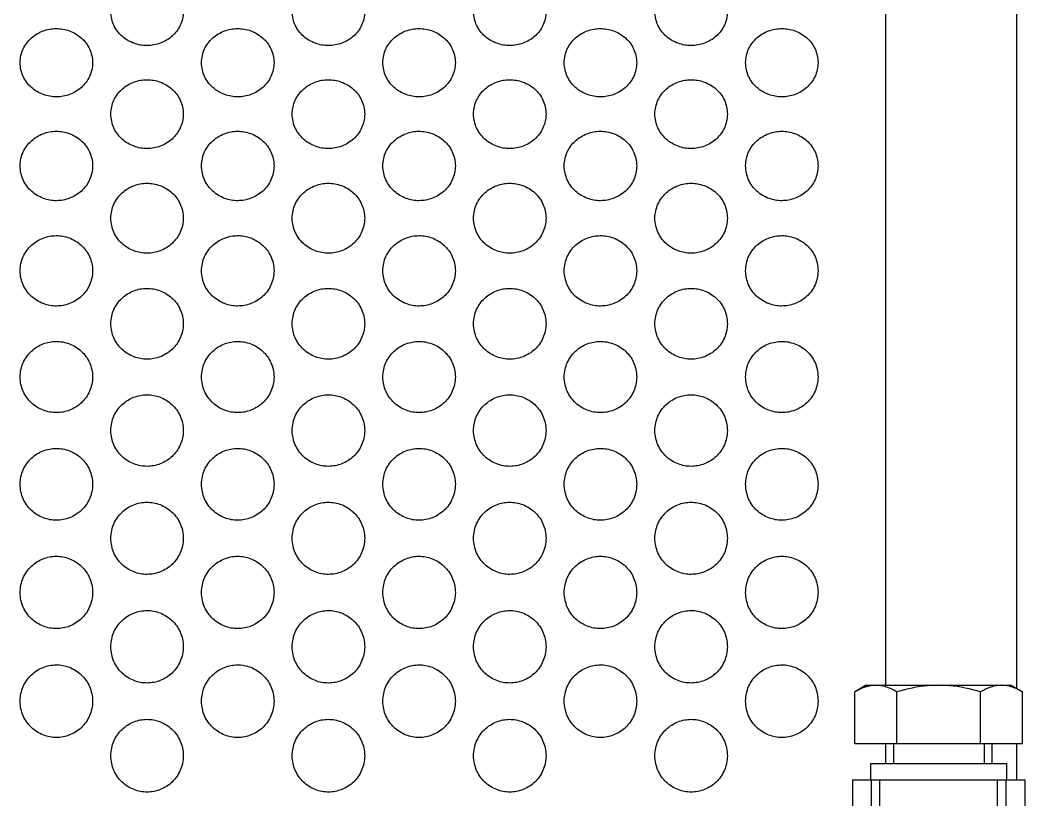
# Model space of a CAD drawing. Header units: millimetres. Extents: x 750 to 8479, y 2174 to 4333.
# Drawn here: x 2633.2 to 2744, y 3763.5 to 3849.4 of the extents above; entities that cross this region are included whole.
import ezdxf

# ---------------------------------------------------------------- set-up
doc = ezdxf.new("R2010")
doc.units = ezdxf.units.MM
doc.header["$LTSCALE"] = 153.67
doc.layers.get('0').update_dxf_attribs({"linetype": 'CONTINUOUS'})
doc.layers.add('00_BUW_DATUM', color=7, linetype='CONTINUOUS')
doc.layers.add('02___PRT_ALL_AXES', color=7, linetype='CONTINUOUS')

msp = doc.modelspace()

# ---------------------------------------------------------------- linework, layer by layer
at = {"linetype": 'Continuous'}
for p, q in [((2725.22661, 3769.70294), (2743.70181, 3769.70294)), ((2724.95991, 3765.70294), (2726.96421, 3765.70294)), ((2724.95991, 3765.70294), (2724.95991, 3751.16294)), ((2727.06722, 3751.16294), (2727.06722, 3765.70294)), ((2727.96421, 3751.16294), (2727.96421, 3765.70294)), ((2740.96421, 3751.16294), (2740.96421, 3765.70294)), ((2741.86119, 3765.70294), (2741.86119, 3751.16294)), ((2741.96421, 3765.70294), (2743.96851, 3765.70294)), ((2743.96851, 3765.70294), (2743.96851, 3751.16294))]:
    msp.add_line(p, q, dxfattribs=at)
at = {"layer": '00_BUW_DATUM', "linetype": 'Continuous'}
for p, q in [((2726.46421, 3776.10294), (2725.22661, 3775.38841)), ((2725.22661, 3769.70294), (2725.22661, 3775.38841)), ((2726.46421, 3776.10294), (2742.46421, 3776.10294)), ((2729.84541, 3769.70294), (2729.84541, 3775.38841)), ((2739.08301, 3769.70294), (2739.08301, 3775.38841)), ((2742.46421, 3776.10294), (2743.70181, 3775.38841)), ((2743.70181, 3769.70294), (2743.70181, 3775.38841)), ((2729.46421, 3769.70294), (2729.46421, 3767.50294)), ((2739.46421, 3769.70294), (2739.46421, 3767.50294)), ((2726.96421, 3767.50294), (2741.96421, 3767.50294)), ((2726.96421, 3765.70294), (2726.96421, 3767.50294)), ((2741.96421, 3765.70294), (2741.96421, 3767.50294)), ((2726.96421, 3765.70294), (2741.96421, 3765.70294))]:
    msp.add_line(p, q, dxfattribs=at)
msp.add_arc((2727.71984, 3771.73718), 4.38638, 106.1244414, 107.4888428, dxfattribs=at)
for points, knots in [([(2726.40165, 3775.9208), (2726.30159, 3775.88928), (2725.8955, 3775.74544), (2725.5086, 3775.55122), (2725.22661, 3775.38841)], [0, 0, 0, 0, 0.243660167, 1, 1, 1, 1]), ([(2727.53601, 3776.10294), (2727.27543, 3776.10294), (2726.92491, 3776.06229), (2726.5867, 3775.97559), (2726.50164, 3775.951)], [0, 0, 0, 0, 0.746378196, 1, 1, 1, 1]), ([(2729.84541, 3775.38841), (2729.48289, 3775.59771), (2728.74619, 3775.95532), (2727.93034, 3776.10294), (2727.53601, 3776.10294)], [0, 0, 0, 0, 0.514922955, 1, 1, 1, 1]), ([(2734.46421, 3776.10294), (2734.0735, 3776.10294), (2732.51198, 3776.03685), (2730.96993, 3775.71303), (2729.84541, 3775.38841)], [0, 0, 0, 0, 0.250270351, 1, 1, 1, 1]), ([(2739.08301, 3775.38841), (2737.95849, 3775.71303), (2736.41644, 3776.03685), (2734.85492, 3776.10294), (2734.46421, 3776.10294)], [0, 0, 0, 0, 0.749729686, 1, 1, 1, 1]), ([(2741.39241, 3776.10294), (2740.99808, 3776.10294), (2740.18223, 3775.95532), (2739.44553, 3775.59771), (2739.08301, 3775.38841)], [0, 0, 0, 0, 0.48507709, 1, 1, 1, 1]), ([(2743.70181, 3775.38841), (2743.3393, 3775.59771), (2742.60259, 3775.95532), (2741.78674, 3776.10294), (2741.39241, 3776.10294)], [0, 0, 0, 0, 0.514922955, 1, 1, 1, 1])]:
    msp.add_open_spline(points, degree=3, knots=knots, dxfattribs=at)
at = {"layer": '02___PRT_ALL_AXES', "linetype": 'Continuous'}
for p, q in [((2728.58797, 4013.49853), (2728.58797, 3776.10294)), ((2743.0516, 4004.63073), (2743.0516, 3775.76381)), ((2728.58797, 3769.70294), (2728.58797, 3767.50294)), ((2740.34045, 3767.50294), (2740.34045, 3769.70294)), ((2743.0516, 3769.70294), (2743.0516, 3765.70294))]:
    msp.add_line(p, q, dxfattribs=at)
for points in [[(2651.16421, 3850.345), (2651.14237, 3849.79393), (2650.93039, 3848.80698), (2649.98744, 3847.56314), (2648.64757, 3846.77885), (2647.18087, 3846.52041), (2645.707, 3846.76843), (2644.35251, 3847.55112), (2643.39937, 3848.80142), (2643.18584, 3849.79172), (2643.16421, 3850.345)], [(2671.16421, 3850.345), (2671.14237, 3849.79393), (2670.93039, 3848.80698), (2669.98744, 3847.56314), (2668.64757, 3846.77885), (2667.18087, 3846.52041), (2665.707, 3846.76843), (2664.35251, 3847.55112), (2663.39937, 3848.80142), (2663.18584, 3849.79172), (2663.16421, 3850.345)], [(2691.16421, 3850.345), (2691.14237, 3849.79393), (2690.93039, 3848.80698), (2689.98744, 3847.56314), (2688.64757, 3846.77885), (2687.18087, 3846.52041), (2685.707, 3846.76843), (2684.35251, 3847.55112), (2683.39937, 3848.80142), (2683.18584, 3849.79172), (2683.16421, 3850.345)], [(2711.16421, 3850.345), (2711.14237, 3849.79393), (2710.93039, 3848.80698), (2709.98744, 3847.56314), (2708.64757, 3846.77885), (2707.18087, 3846.52041), (2705.707, 3846.76843), (2704.35251, 3847.55112), (2703.39937, 3848.80142), (2703.18584, 3849.79172), (2703.16421, 3850.345)], [(2633.16421, 3844.72816), (2633.18605, 3845.28436), (2633.39803, 3846.27759), (2634.34098, 3847.52364), (2635.68085, 3848.30649), (2637.14755, 3848.56403), (2638.62142, 3848.31688), (2639.97591, 3847.53566), (2640.92905, 3846.28319), (2641.14258, 3845.2866), (2641.16421, 3844.72816)], [(2653.16421, 3844.72816), (2653.18605, 3845.28436), (2653.39803, 3846.27759), (2654.34098, 3847.52364), (2655.68085, 3848.30649), (2657.14755, 3848.56403), (2658.62142, 3848.31688), (2659.97591, 3847.53566), (2660.92905, 3846.28319), (2661.14258, 3845.2866), (2661.16421, 3844.72816)], [(2673.16421, 3844.72816), (2673.18605, 3845.28436), (2673.39803, 3846.27759), (2674.34098, 3847.52364), (2675.68085, 3848.30649), (2677.14755, 3848.56403), (2678.62142, 3848.31688), (2679.97591, 3847.53566), (2680.92905, 3846.28319), (2681.14258, 3845.2866), (2681.16421, 3844.72816)], [(2693.16421, 3844.72816), (2693.18605, 3845.28436), (2693.39803, 3846.27759), (2694.34098, 3847.52364), (2695.68085, 3848.30649), (2697.14755, 3848.56403), (2698.62142, 3848.31688), (2699.97591, 3847.53566), (2700.92905, 3846.28319), (2701.14258, 3845.2866), (2701.16421, 3844.72816)], [(2713.16421, 3844.72816), (2713.18605, 3845.28436), (2713.39803, 3846.27759), (2714.34098, 3847.52364), (2715.68085, 3848.30649), (2717.14755, 3848.56403), (2718.62142, 3848.31688), (2719.97591, 3847.53566), (2720.92905, 3846.28319), (2721.14258, 3845.2866), (2721.16421, 3844.72816)], [(2641.16421, 3844.72816), (2641.14237, 3844.17196), (2640.93039, 3843.17592), (2639.98744, 3841.92082), (2638.64757, 3841.12954), (2637.18087, 3840.86881), (2635.707, 3841.11903), (2634.35251, 3841.9087), (2633.39937, 3843.17031), (2633.18584, 3844.16972), (2633.16421, 3844.72816)], [(2661.16421, 3844.72816), (2661.14237, 3844.17196), (2660.93039, 3843.17592), (2659.98744, 3841.92082), (2658.64757, 3841.12954), (2657.18087, 3840.86881), (2655.707, 3841.11903), (2654.35251, 3841.9087), (2653.39937, 3843.17031), (2653.18584, 3844.16972), (2653.16421, 3844.72816)], [(2681.16421, 3844.72816), (2681.14237, 3844.17196), (2680.93039, 3843.17592), (2679.98744, 3841.92082), (2678.64757, 3841.12954), (2677.18087, 3840.86881), (2675.707, 3841.11903), (2674.35251, 3841.9087), (2673.39937, 3843.17031), (2673.18584, 3844.16972), (2673.16421, 3844.72816)], [(2701.16421, 3844.72816), (2701.14237, 3844.17196), (2700.93039, 3843.17592), (2699.98744, 3841.92082), (2698.64757, 3841.12954), (2697.18087, 3840.86881), (2695.707, 3841.11903), (2694.35251, 3841.9087), (2693.39937, 3843.17031), (2693.18584, 3844.16972), (2693.16421, 3844.72816)], [(2721.16421, 3844.72816), (2721.14237, 3844.17196), (2720.93039, 3843.17592), (2719.98744, 3841.92082), (2718.64757, 3841.12954), (2717.18087, 3840.86881), (2715.707, 3841.11903), (2714.35251, 3841.9087), (2713.39937, 3843.17031), (2713.18584, 3844.16972), (2713.16421, 3844.72816)], [(2643.16421, 3839.06088), (2643.18605, 3839.62189), (2643.39803, 3840.62381), (2644.34098, 3841.88097), (2645.68085, 3842.67091), (2647.14755, 3842.93079), (2648.62142, 3842.68139), (2649.97591, 3841.89309), (2650.92905, 3840.62946), (2651.14258, 3839.62415), (2651.16421, 3839.06088)], [(2663.16421, 3839.06088), (2663.18605, 3839.62189), (2663.39803, 3840.62381), (2664.34098, 3841.88097), (2665.68085, 3842.67091), (2667.14755, 3842.93079), (2668.62142, 3842.68139), (2669.97591, 3841.89309), (2670.92905, 3840.62946), (2671.14258, 3839.62415), (2671.16421, 3839.06088)], [(2683.16421, 3839.06088), (2683.18605, 3839.62189), (2683.39803, 3840.62381), (2684.34098, 3841.88097), (2685.68085, 3842.67091), (2687.14755, 3842.93079), (2688.62142, 3842.68139), (2689.97591, 3841.89309), (2690.92905, 3840.62946), (2691.14258, 3839.62415), (2691.16421, 3839.06088)], [(2703.16421, 3839.06088), (2703.18605, 3839.62189), (2703.39803, 3840.62381), (2704.34098, 3841.88097), (2705.68085, 3842.67091), (2707.14755, 3842.93079), (2708.62142, 3842.68139), (2709.97591, 3841.89309), (2710.92905, 3840.62946), (2711.14258, 3839.62415), (2711.16421, 3839.06088)], [(2651.16421, 3839.06088), (2651.14237, 3838.49987), (2650.93039, 3837.49532), (2649.98744, 3836.2297), (2648.64757, 3835.43189), (2647.18087, 3835.16903), (2645.707, 3835.42129), (2644.35251, 3836.21748), (2643.39937, 3837.48966), (2643.18584, 3838.49761), (2643.16421, 3839.06088)], [(2671.16421, 3839.06088), (2671.14237, 3838.49987), (2670.93039, 3837.49532), (2669.98744, 3836.2297), (2668.64757, 3835.43189), (2667.18087, 3835.16903), (2665.707, 3835.42129), (2664.35251, 3836.21748), (2663.39937, 3837.48966), (2663.18584, 3838.49761), (2663.16421, 3839.06088)], [(2691.16421, 3839.06088), (2691.14237, 3838.49987), (2690.93039, 3837.49532), (2689.98744, 3836.2297), (2688.64757, 3835.43189), (2687.18087, 3835.16903), (2685.707, 3835.42129), (2684.35251, 3836.21748), (2683.39937, 3837.48966), (2683.18584, 3838.49761), (2683.16421, 3839.06088)], [(2711.16421, 3839.06088), (2711.14237, 3838.49987), (2710.93039, 3837.49532), (2709.98744, 3836.2297), (2708.64757, 3835.43189), (2707.18087, 3835.16903), (2705.707, 3835.42129), (2704.35251, 3836.21748), (2703.39937, 3837.48966), (2703.18584, 3838.49761), (2703.16421, 3839.06088)], [(2633.16421, 3833.34646), (2633.18605, 3833.91195), (2633.39803, 3834.92199), (2634.34098, 3836.18952), (2635.68085, 3836.98608), (2637.14755, 3837.24815), (2638.62142, 3836.99665), (2639.97591, 3836.20174), (2640.92905, 3834.92767), (2641.14258, 3833.91423), (2641.16421, 3833.34646)], [(2653.16421, 3833.34646), (2653.18605, 3833.91195), (2653.39803, 3834.92199), (2654.34098, 3836.18952), (2655.68085, 3836.98608), (2657.14755, 3837.24815), (2658.62142, 3836.99665), (2659.97591, 3836.20174), (2660.92905, 3834.92767), (2661.14258, 3833.91423), (2661.16421, 3833.34646)], [(2673.16421, 3833.34646), (2673.18605, 3833.91195), (2673.39803, 3834.92199), (2674.34098, 3836.18952), (2675.68085, 3836.98608), (2677.14755, 3837.24815), (2678.62142, 3836.99665), (2679.97591, 3836.20174), (2680.92905, 3834.92767), (2681.14258, 3833.91423), (2681.16421, 3833.34646)], [(2693.16421, 3833.34646), (2693.18605, 3833.91195), (2693.39803, 3834.92199), (2694.34098, 3836.18952), (2695.68085, 3836.98608), (2697.14755, 3837.24815), (2698.62142, 3836.99665), (2699.97591, 3836.20174), (2700.92905, 3834.92767), (2701.14258, 3833.91423), (2701.16421, 3833.34646)], [(2713.16421, 3833.34646), (2713.18605, 3833.91195), (2713.39803, 3834.92199), (2714.34098, 3836.18952), (2715.68085, 3836.98608), (2717.14755, 3837.24815), (2718.62142, 3836.99665), (2719.97591, 3836.20174), (2720.92905, 3834.92767), (2721.14258, 3833.91423), (2721.16421, 3833.34646)], [(2641.16421, 3833.34646), (2641.14237, 3832.78097), (2640.93039, 3831.76849), (2639.98744, 3830.4931), (2638.64757, 3829.68923), (2637.18087, 3829.42438), (2635.707, 3829.67855), (2634.35251, 3830.48078), (2633.39937, 3831.76279), (2633.18584, 3832.77869), (2633.16421, 3833.34646)], [(2661.16421, 3833.34646), (2661.14237, 3832.78097), (2660.93039, 3831.76849), (2659.98744, 3830.4931), (2658.64757, 3829.68923), (2657.18087, 3829.42438), (2655.707, 3829.67855), (2654.35251, 3830.48078), (2653.39937, 3831.76279), (2653.18584, 3832.77869), (2653.16421, 3833.34646)], [(2681.16421, 3833.34646), (2681.14237, 3832.78097), (2680.93039, 3831.76849), (2679.98744, 3830.4931), (2678.64757, 3829.68923), (2677.18087, 3829.42438), (2675.707, 3829.67855), (2674.35251, 3830.48078), (2673.39937, 3831.76279), (2673.18584, 3832.77869), (2673.16421, 3833.34646)], [(2701.16421, 3833.34646), (2701.14237, 3832.78097), (2700.93039, 3831.76849), (2699.98744, 3830.4931), (2698.64757, 3829.68923), (2697.18087, 3829.42438), (2695.707, 3829.67855), (2694.35251, 3830.48078), (2693.39937, 3831.76279), (2693.18584, 3832.77869), (2693.16421, 3833.34646)], [(2721.16421, 3833.34646), (2721.14237, 3832.78097), (2720.93039, 3831.76849), (2719.98744, 3830.4931), (2718.64757, 3829.68923), (2717.18087, 3829.42438), (2715.707, 3829.67855), (2714.35251, 3830.48078), (2713.39937, 3831.76279), (2713.18584, 3832.77869), (2713.16421, 3833.34646)], [(2643.16421, 3827.58824), (2643.18605, 3828.15789), (2643.39803, 3829.17544), (2644.34098, 3830.45261), (2645.68085, 3831.25532), (2647.14755, 3831.51944), (2648.62142, 3831.26598), (2649.97591, 3830.46493), (2650.92905, 3829.18117), (2651.14258, 3828.16018), (2651.16421, 3827.58824)], [(2663.16421, 3827.58824), (2663.18605, 3828.15789), (2663.39803, 3829.17544), (2664.34098, 3830.45261), (2665.68085, 3831.25532), (2667.14755, 3831.51944), (2668.62142, 3831.26598), (2669.97591, 3830.46493), (2670.92905, 3829.18117), (2671.14258, 3828.16018), (2671.16421, 3827.58824)], [(2683.16421, 3827.58824), (2683.18605, 3828.15789), (2683.39803, 3829.17544), (2684.34098, 3830.45261), (2685.68085, 3831.25532), (2687.14755, 3831.51944), (2688.62142, 3831.26598), (2689.97591, 3830.46493), (2690.92905, 3829.18117), (2691.14258, 3828.16018), (2691.16421, 3827.58824)], [(2703.16421, 3827.58824), (2703.18605, 3828.15789), (2703.39803, 3829.17544), (2704.34098, 3830.45261), (2705.68085, 3831.25532), (2707.14755, 3831.51944), (2708.62142, 3831.26598), (2709.97591, 3830.46493), (2710.92905, 3829.18117), (2711.14258, 3828.16018), (2711.16421, 3827.58824)], [(2651.16421, 3827.58824), (2651.14237, 3827.0186), (2650.93039, 3825.99879), (2649.98744, 3824.71436), (2648.64757, 3823.9049), (2647.18087, 3823.63822), (2645.707, 3823.89414), (2644.35251, 3824.70196), (2643.39937, 3825.99305), (2643.18584, 3827.0163), (2643.16421, 3827.58824)], [(2671.16421, 3827.58824), (2671.14237, 3827.0186), (2670.93039, 3825.99879), (2669.98744, 3824.71436), (2668.64757, 3823.9049), (2667.18087, 3823.63822), (2665.707, 3823.89414), (2664.35251, 3824.70196), (2663.39937, 3825.99305), (2663.18584, 3827.0163), (2663.16421, 3827.58824)], [(2691.16421, 3827.58824), (2691.14237, 3827.0186), (2690.93039, 3825.99879), (2689.98744, 3824.71436), (2688.64757, 3823.9049), (2687.18087, 3823.63822), (2685.707, 3823.89414), (2684.35251, 3824.70196), (2683.39937, 3825.99305), (2683.18584, 3827.0163), (2683.16421, 3827.58824)], [(2711.16421, 3827.58824), (2711.14237, 3827.0186), (2710.93039, 3825.99879), (2709.98744, 3824.71436), (2708.64757, 3823.9049), (2707.18087, 3823.63822), (2705.707, 3823.89414), (2704.35251, 3824.70196), (2703.39937, 3825.99305), (2703.18584, 3827.0163), (2703.16421, 3827.58824)], [(2633.16421, 3821.78958), (2633.18605, 3822.36305), (2633.39803, 3823.38753), (2634.34098, 3824.67359), (2635.68085, 3825.48199), (2637.14755, 3825.74799), (2638.62142, 3825.49272), (2639.97591, 3824.68599), (2640.92905, 3823.39329), (2641.14258, 3822.36536), (2641.16421, 3821.78958)], [(2653.16421, 3821.78958), (2653.18605, 3822.36305), (2653.39803, 3823.38753), (2654.34098, 3824.67359), (2655.68085, 3825.48199), (2657.14755, 3825.74799), (2658.62142, 3825.49272), (2659.97591, 3824.68599), (2660.92905, 3823.39329), (2661.14258, 3822.36536), (2661.16421, 3821.78958)], [(2673.16421, 3821.78958), (2673.18605, 3822.36305), (2673.39803, 3823.38753), (2674.34098, 3824.67359), (2675.68085, 3825.48199), (2677.14755, 3825.74799), (2678.62142, 3825.49272), (2679.97591, 3824.68599), (2680.92905, 3823.39329), (2681.14258, 3822.36536), (2681.16421, 3821.78958)], [(2693.16421, 3821.78958), (2693.18605, 3822.36305), (2693.39803, 3823.38753), (2694.34098, 3824.67359), (2695.68085, 3825.48199), (2697.14755, 3825.74799), (2698.62142, 3825.49272), (2699.97591, 3824.68599), (2700.92905, 3823.39329), (2701.14258, 3822.36536), (2701.16421, 3821.78958)], [(2713.16421, 3821.78958), (2713.18605, 3822.36305), (2713.39803, 3823.38753), (2714.34098, 3824.67359), (2715.68085, 3825.48199), (2717.14755, 3825.74799), (2718.62142, 3825.49272), (2719.97591, 3824.68599), (2720.92905, 3823.39329), (2721.14258, 3822.36536), (2721.16421, 3821.78958)], [(2641.16421, 3821.78958), (2641.14237, 3821.21612), (2640.93039, 3820.18958), (2639.98744, 3818.89687), (2638.64757, 3818.08228), (2637.18087, 3817.81393), (2635.707, 3818.07146), (2634.35251, 3818.88439), (2633.39937, 3820.1838), (2633.18584, 3821.21381), (2633.16421, 3821.78958)], [(2661.16421, 3821.78958), (2661.14237, 3821.21612), (2660.93039, 3820.18958), (2659.98744, 3818.89687), (2658.64757, 3818.08228), (2657.18087, 3817.81393), (2655.707, 3818.07146), (2654.35251, 3818.88439), (2653.39937, 3820.1838), (2653.18584, 3821.21381), (2653.16421, 3821.78958)], [(2681.16421, 3821.78958), (2681.14237, 3821.21612), (2680.93039, 3820.18958), (2679.98744, 3818.89687), (2678.64757, 3818.08228), (2677.18087, 3817.81393), (2675.707, 3818.07146), (2674.35251, 3818.88439), (2673.39937, 3820.1838), (2673.18584, 3821.21381), (2673.16421, 3821.78958)], [(2701.16421, 3821.78958), (2701.14237, 3821.21612), (2700.93039, 3820.18958), (2699.98744, 3818.89687), (2698.64757, 3818.08228), (2697.18087, 3817.81393), (2695.707, 3818.07146), (2694.35251, 3818.88439), (2693.39937, 3820.1838), (2693.18584, 3821.21381), (2693.16421, 3821.78958)], [(2721.16421, 3821.78958), (2721.14237, 3821.21612), (2720.93039, 3820.18958), (2719.98744, 3818.89687), (2718.64757, 3818.08228), (2717.18087, 3817.81393), (2715.707, 3818.07146), (2714.35251, 3818.88439), (2713.39937, 3820.1838), (2713.18584, 3821.21381), (2713.16421, 3821.78958)], [(2643.16421, 3815.95388), (2643.18605, 3816.53083), (2643.39803, 3817.56163), (2644.34098, 3818.85583), (2645.68085, 3819.66945), (2647.14755, 3819.93718), (2648.62142, 3819.68025), (2649.97591, 3818.86832), (2650.92905, 3817.56743), (2651.14258, 3816.53315), (2651.16421, 3815.95388)], [(2663.16421, 3815.95388), (2663.18605, 3816.53083), (2663.39803, 3817.56163), (2664.34098, 3818.85583), (2665.68085, 3819.66945), (2667.14755, 3819.93718), (2668.62142, 3819.68025), (2669.97591, 3818.86832), (2670.92905, 3817.56743), (2671.14258, 3816.53315), (2671.16421, 3815.95388)], [(2683.16421, 3815.95388), (2683.18605, 3816.53083), (2683.39803, 3817.56163), (2684.34098, 3818.85583), (2685.68085, 3819.66945), (2687.14755, 3819.93718), (2688.62142, 3819.68025), (2689.97591, 3818.86832), (2690.92905, 3817.56743), (2691.14258, 3816.53315), (2691.16421, 3815.95388)], [(2703.16421, 3815.95388), (2703.18605, 3816.53083), (2703.39803, 3817.56163), (2704.34098, 3818.85583), (2705.68085, 3819.66945), (2707.14755, 3819.93718), (2708.62142, 3819.68025), (2709.97591, 3818.86832), (2710.92905, 3817.56743), (2711.14258, 3816.53315), (2711.16421, 3815.95388)], [(2651.16421, 3815.95388), (2651.14237, 3815.37693), (2650.93039, 3814.34425), (2649.98744, 3813.04401), (2648.64757, 3812.22477), (2647.18087, 3811.95491), (2645.707, 3812.21389), (2644.35251, 3813.03145), (2643.39937, 3814.33843), (2643.18584, 3815.37461), (2643.16421, 3815.95388)], [(2671.16421, 3815.95388), (2671.14237, 3815.37693), (2670.93039, 3814.34425), (2669.98744, 3813.04401), (2668.64757, 3812.22477), (2667.18087, 3811.95491), (2665.707, 3812.21389), (2664.35251, 3813.03145), (2663.39937, 3814.33843), (2663.18584, 3815.37461), (2663.16421, 3815.95388)], [(2691.16421, 3815.95388), (2691.14237, 3815.37693), (2690.93039, 3814.34425), (2689.98744, 3813.04401), (2688.64757, 3812.22477), (2687.18087, 3811.95491), (2685.707, 3812.21389), (2684.35251, 3813.03145), (2683.39937, 3814.33843), (2683.18584, 3815.37461), (2683.16421, 3815.95388)], [(2711.16421, 3815.95388), (2711.14237, 3815.37693), (2710.93039, 3814.34425), (2709.98744, 3813.04401), (2708.64757, 3812.22477), (2707.18087, 3811.95491), (2705.707, 3812.21389), (2704.35251, 3813.03145), (2703.39937, 3814.33843), (2703.18584, 3815.37461), (2703.16421, 3815.95388)], [(2633.16421, 3810.08452), (2633.18605, 3810.66462), (2633.39803, 3811.70115), (2634.34098, 3813.00273), (2635.68085, 3813.82109), (2637.14755, 3814.0904), (2638.62142, 3813.83196), (2639.97591, 3813.01529), (2640.92905, 3811.70699), (2641.14258, 3810.66695), (2641.16421, 3810.08452)], [(2653.16421, 3810.08452), (2653.18605, 3810.66462), (2653.39803, 3811.70115), (2654.34098, 3813.00273), (2655.68085, 3813.82109), (2657.14755, 3814.0904), (2658.62142, 3813.83196), (2659.97591, 3813.01529), (2660.92905, 3811.70699), (2661.14258, 3810.66695), (2661.16421, 3810.08452)], [(2673.16421, 3810.08452), (2673.18605, 3810.66462), (2673.39803, 3811.70115), (2674.34098, 3813.00273), (2675.68085, 3813.82109), (2677.14755, 3814.0904), (2678.62142, 3813.83196), (2679.97591, 3813.01529), (2680.92905, 3811.70699), (2681.14258, 3810.66695), (2681.16421, 3810.08452)], [(2693.16421, 3810.08452), (2693.18605, 3810.66462), (2693.39803, 3811.70115), (2694.34098, 3813.00273), (2695.68085, 3813.82109), (2697.14755, 3814.0904), (2698.62142, 3813.83196), (2699.97591, 3813.01529), (2700.92905, 3811.70699), (2701.14258, 3810.66695), (2701.16421, 3810.08452)], [(2713.16421, 3810.08452), (2713.18605, 3810.66462), (2713.39803, 3811.70115), (2714.34098, 3813.00273), (2715.68085, 3813.82109), (2717.14755, 3814.0904), (2718.62142, 3813.83196), (2719.97591, 3813.01529), (2720.92905, 3811.70699), (2721.14258, 3810.66695), (2721.16421, 3810.08452)], [(2641.16421, 3810.08452), (2641.14237, 3809.50443), (2640.93039, 3808.46622), (2639.98744, 3807.1592), (2638.64757, 3806.3358), (2637.18087, 3806.06458), (2635.707, 3806.32486), (2634.35251, 3807.14658), (2633.39937, 3808.46037), (2633.18584, 3809.50209), (2633.16421, 3810.08452)], [(2661.16421, 3810.08452), (2661.14237, 3809.50443), (2660.93039, 3808.46622), (2659.98744, 3807.1592), (2658.64757, 3806.3358), (2657.18087, 3806.06458), (2655.707, 3806.32486), (2654.35251, 3807.14658), (2653.39937, 3808.46037), (2653.18584, 3809.50209), (2653.16421, 3810.08452)], [(2681.16421, 3810.08452), (2681.14237, 3809.50443), (2680.93039, 3808.46622), (2679.98744, 3807.1592), (2678.64757, 3806.3358), (2677.18087, 3806.06458), (2675.707, 3806.32486), (2674.35251, 3807.14658), (2673.39937, 3808.46037), (2673.18584, 3809.50209), (2673.16421, 3810.08452)], [(2701.16421, 3810.08452), (2701.14237, 3809.50443), (2700.93039, 3808.46622), (2699.98744, 3807.1592), (2698.64757, 3806.3358), (2697.18087, 3806.06458), (2695.707, 3806.32486), (2694.35251, 3807.14658), (2693.39937, 3808.46037), (2693.18584, 3809.50209), (2693.16421, 3810.08452)], [(2721.16421, 3810.08452), (2721.14237, 3809.50443), (2720.93039, 3808.46622), (2719.98744, 3807.1592), (2718.64757, 3806.3358), (2717.18087, 3806.06458), (2715.707, 3806.32486), (2714.35251, 3807.14658), (2713.39937, 3808.46037), (2713.18584, 3809.50209), (2713.16421, 3810.08452)], [(2643.16421, 3804.18495), (2643.18605, 3804.76786), (2643.39803, 3805.80951), (2644.34098, 3807.11772), (2645.68085, 3807.94034), (2647.14755, 3808.21107), (2648.62142, 3807.95126), (2649.97591, 3807.13034), (2650.92905, 3805.81537), (2651.14258, 3804.7702), (2651.16421, 3804.18495)], [(2663.16421, 3804.18495), (2663.18605, 3804.76786), (2663.39803, 3805.80951), (2664.34098, 3807.11772), (2665.68085, 3807.94034), (2667.14755, 3808.21107), (2668.62142, 3807.95126), (2669.97591, 3807.13034), (2670.92905, 3805.81537), (2671.14258, 3804.7702), (2671.16421, 3804.18495)], [(2683.16421, 3804.18495), (2683.18605, 3804.76786), (2683.39803, 3805.80951), (2684.34098, 3807.11772), (2685.68085, 3807.94034), (2687.14755, 3808.21107), (2688.62142, 3807.95126), (2689.97591, 3807.13034), (2690.92905, 3805.81537), (2691.14258, 3804.7702), (2691.16421, 3804.18495)], [(2703.16421, 3804.18495), (2703.18605, 3804.76786), (2703.39803, 3805.80951), (2704.34098, 3807.11772), (2705.68085, 3807.94034), (2707.14755, 3808.21107), (2708.62142, 3807.95126), (2709.97591, 3807.13034), (2710.92905, 3805.81537), (2711.14258, 3804.7702), (2711.16421, 3804.18495)], [(2651.16421, 3804.18495), (2651.14237, 3803.60204), (2650.93039, 3802.55891), (2649.98744, 3801.24589), (2648.64757, 3800.41879), (2647.18087, 3800.14637), (2645.707, 3800.40781), (2644.35251, 3801.23321), (2643.39937, 3802.55303), (2643.18584, 3803.5997), (2643.16421, 3804.18495)], [(2671.16421, 3804.18495), (2671.14237, 3803.60204), (2670.93039, 3802.55891), (2669.98744, 3801.24589), (2668.64757, 3800.41879), (2667.18087, 3800.14637), (2665.707, 3800.40781), (2664.35251, 3801.23321), (2663.39937, 3802.55303), (2663.18584, 3803.5997), (2663.16421, 3804.18495)], [(2691.16421, 3804.18495), (2691.14237, 3803.60204), (2690.93039, 3802.55891), (2689.98744, 3801.24589), (2688.64757, 3800.41879), (2687.18087, 3800.14637), (2685.707, 3800.40781), (2684.35251, 3801.23321), (2683.39937, 3802.55303), (2683.18584, 3803.5997), (2683.16421, 3804.18495)], [(2711.16421, 3804.18495), (2711.14237, 3803.60204), (2710.93039, 3802.55891), (2709.98744, 3801.24589), (2708.64757, 3800.41879), (2707.18087, 3800.14637), (2705.707, 3800.40781), (2704.35251, 3801.23321), (2703.39937, 3802.55303), (2703.18584, 3803.5997), (2703.16421, 3804.18495)], [(2633.16421, 3798.2586), (2633.18605, 3798.84398), (2633.39803, 3799.89014), (2634.34098, 3801.20421), (2635.68085, 3802.03062), (2637.14755, 3802.3026), (2638.62142, 3802.04159), (2639.97591, 3801.21689), (2640.92905, 3799.89603), (2641.14258, 3798.84633), (2641.16421, 3798.2586)], [(2653.16421, 3798.2586), (2653.18605, 3798.84398), (2653.39803, 3799.89014), (2654.34098, 3801.20421), (2655.68085, 3802.03062), (2657.14755, 3802.3026), (2658.62142, 3802.04159), (2659.97591, 3801.21689), (2660.92905, 3799.89603), (2661.14258, 3798.84633), (2661.16421, 3798.2586)], [(2673.16421, 3798.2586), (2673.18605, 3798.84398), (2673.39803, 3799.89014), (2674.34098, 3801.20421), (2675.68085, 3802.03062), (2677.14755, 3802.3026), (2678.62142, 3802.04159), (2679.97591, 3801.21689), (2680.92905, 3799.89603), (2681.14258, 3798.84633), (2681.16421, 3798.2586)], [(2693.16421, 3798.2586), (2693.18605, 3798.84398), (2693.39803, 3799.89014), (2694.34098, 3801.20421), (2695.68085, 3802.03062), (2697.14755, 3802.3026), (2698.62142, 3802.04159), (2699.97591, 3801.21689), (2700.92905, 3799.89603), (2701.14258, 3798.84633), (2701.16421, 3798.2586)], [(2713.16421, 3798.2586), (2713.18605, 3798.84398), (2713.39803, 3799.89014), (2714.34098, 3801.20421), (2715.68085, 3802.03062), (2717.14755, 3802.3026), (2718.62142, 3802.04159), (2719.97591, 3801.21689), (2720.92905, 3799.89603), (2721.14258, 3798.84633), (2721.16421, 3798.2586)], [(2641.16421, 3798.2586), (2641.14237, 3797.67323), (2640.93039, 3796.62577), (2639.98744, 3795.30751), (2638.64757, 3794.47721), (2637.18087, 3794.20375), (2635.707, 3794.46618), (2634.35251, 3795.29478), (2633.39937, 3796.61987), (2633.18584, 3797.67087), (2633.16421, 3798.2586)], [(2661.16421, 3798.2586), (2661.14237, 3797.67323), (2660.93039, 3796.62577), (2659.98744, 3795.30751), (2658.64757, 3794.47721), (2657.18087, 3794.20375), (2655.707, 3794.46618), (2654.35251, 3795.29478), (2653.39937, 3796.61987), (2653.18584, 3797.67087), (2653.16421, 3798.2586)], [(2681.16421, 3798.2586), (2681.14237, 3797.67323), (2680.93039, 3796.62577), (2679.98744, 3795.30751), (2678.64757, 3794.47721), (2677.18087, 3794.20375), (2675.707, 3794.46618), (2674.35251, 3795.29478), (2673.39937, 3796.61987), (2673.18584, 3797.67087), (2673.16421, 3798.2586)], [(2701.16421, 3798.2586), (2701.14237, 3797.67323), (2700.93039, 3796.62577), (2699.98744, 3795.30751), (2698.64757, 3794.47721), (2697.18087, 3794.20375), (2695.707, 3794.46618), (2694.35251, 3795.29478), (2693.39937, 3796.61987), (2693.18584, 3797.67087), (2693.16421, 3798.2586)], [(2721.16421, 3798.2586), (2721.14237, 3797.67323), (2720.93039, 3796.62577), (2719.98744, 3795.30751), (2718.64757, 3794.47721), (2717.18087, 3794.20375), (2715.707, 3794.46618), (2714.35251, 3795.29478), (2713.39937, 3796.61987), (2713.18584, 3797.67087), (2713.16421, 3798.2586)], [(2643.16421, 3792.30894), (2643.18605, 3792.89644), (2643.39803, 3793.9465), (2644.34098, 3795.26567), (2645.68085, 3796.09538), (2647.14755, 3796.36847), (2648.62142, 3796.10639), (2649.97591, 3795.2784), (2650.92905, 3793.95242), (2651.14258, 3792.89881), (2651.16421, 3792.30894)], [(2663.16421, 3792.30894), (2663.18605, 3792.89644), (2663.39803, 3793.9465), (2664.34098, 3795.26567), (2665.68085, 3796.09538), (2667.14755, 3796.36847), (2668.62142, 3796.10639), (2669.97591, 3795.2784), (2670.92905, 3793.95242), (2671.14258, 3792.89881), (2671.16421, 3792.30894)], [(2683.16421, 3792.30894), (2683.18605, 3792.89644), (2683.39803, 3793.9465), (2684.34098, 3795.26567), (2685.68085, 3796.09538), (2687.14755, 3796.36847), (2688.62142, 3796.10639), (2689.97591, 3795.2784), (2690.92905, 3793.95242), (2691.14258, 3792.89881), (2691.16421, 3792.30894)], [(2703.16421, 3792.30894), (2703.18605, 3792.89644), (2703.39803, 3793.9465), (2704.34098, 3795.26567), (2705.68085, 3796.09538), (2707.14755, 3796.36847), (2708.62142, 3796.10639), (2709.97591, 3795.2784), (2710.92905, 3793.95242), (2711.14258, 3792.89881), (2711.16421, 3792.30894)], [(2651.16421, 3792.30894), (2651.14237, 3791.72144), (2650.93039, 3790.67027), (2649.98744, 3789.34754), (2648.64757, 3788.51453), (2647.18087, 3788.24018), (2645.707, 3788.50346), (2644.35251, 3789.33477), (2643.39937, 3790.66435), (2643.18584, 3791.71907), (2643.16421, 3792.30894)], [(2671.16421, 3792.30894), (2671.14237, 3791.72144), (2670.93039, 3790.67027), (2669.98744, 3789.34754), (2668.64757, 3788.51453), (2667.18087, 3788.24018), (2665.707, 3788.50346), (2664.35251, 3789.33477), (2663.39937, 3790.66435), (2663.18584, 3791.71907), (2663.16421, 3792.30894)], [(2691.16421, 3792.30894), (2691.14237, 3791.72144), (2690.93039, 3790.67027), (2689.98744, 3789.34754), (2688.64757, 3788.51453), (2687.18087, 3788.24018), (2685.707, 3788.50346), (2684.35251, 3789.33477), (2683.39937, 3790.66435), (2683.18584, 3791.71907), (2683.16421, 3792.30894)], [(2711.16421, 3792.30894), (2711.14237, 3791.72144), (2710.93039, 3790.67027), (2709.98744, 3789.34754), (2708.64757, 3788.51453), (2707.18087, 3788.24018), (2705.707, 3788.50346), (2704.35251, 3789.33477), (2703.39937, 3790.66435), (2703.18584, 3791.71907), (2703.16421, 3792.30894)], [(2633.16421, 3786.33944), (2633.18605, 3786.92872), (2633.39803, 3787.98207), (2634.34098, 3789.30556), (2635.68085, 3790.13809), (2637.14755, 3790.41212), (2638.62142, 3790.14914), (2639.97591, 3789.31834), (2640.92905, 3787.988), (2641.14258, 3786.9311), (2641.16421, 3786.33944)], [(2653.16421, 3786.33944), (2653.18605, 3786.92872), (2653.39803, 3787.98207), (2654.34098, 3789.30556), (2655.68085, 3790.13809), (2657.14755, 3790.41212), (2658.62142, 3790.14914), (2659.97591, 3789.31834), (2660.92905, 3787.988), (2661.14258, 3786.9311), (2661.16421, 3786.33944)], [(2673.16421, 3786.33944), (2673.18605, 3786.92872), (2673.39803, 3787.98207), (2674.34098, 3789.30556), (2675.68085, 3790.13809), (2677.14755, 3790.41212), (2678.62142, 3790.14914), (2679.97591, 3789.31834), (2680.92905, 3787.988), (2681.14258, 3786.9311), (2681.16421, 3786.33944)], [(2693.16421, 3786.33944), (2693.18605, 3786.92872), (2693.39803, 3787.98207), (2694.34098, 3789.30556), (2695.68085, 3790.13809), (2697.14755, 3790.41212), (2698.62142, 3790.14914), (2699.97591, 3789.31834), (2700.92905, 3787.988), (2701.14258, 3786.9311), (2701.16421, 3786.33944)], [(2713.16421, 3786.33944), (2713.18605, 3786.92872), (2713.39803, 3787.98207), (2714.34098, 3789.30556), (2715.68085, 3790.13809), (2717.14755, 3790.41212), (2718.62142, 3790.14914), (2719.97591, 3789.31834), (2720.92905, 3787.988), (2721.14258, 3786.9311), (2721.16421, 3786.33944)], [(2641.16421, 3786.33944), (2641.14237, 3785.75015), (2640.93039, 3784.69589), (2639.98744, 3783.36946), (2638.64757, 3782.53421), (2637.18087, 3782.25915), (2635.707, 3782.52312), (2634.35251, 3783.35666), (2633.39937, 3784.68995), (2633.18584, 3785.74778), (2633.16421, 3786.33944)], [(2661.16421, 3786.33944), (2661.14237, 3785.75015), (2660.93039, 3784.69589), (2659.98744, 3783.36946), (2658.64757, 3782.53421), (2657.18087, 3782.25915), (2655.707, 3782.52312), (2654.35251, 3783.35666), (2653.39937, 3784.68995), (2653.18584, 3785.74778), (2653.16421, 3786.33944)], [(2681.16421, 3786.33944), (2681.14237, 3785.75015), (2680.93039, 3784.69589), (2679.98744, 3783.36946), (2678.64757, 3782.53421), (2677.18087, 3782.25915), (2675.707, 3782.52312), (2674.35251, 3783.35666), (2673.39937, 3784.68995), (2673.18584, 3785.74778), (2673.16421, 3786.33944)], [(2701.16421, 3786.33944), (2701.14237, 3785.75015), (2700.93039, 3784.69589), (2699.98744, 3783.36946), (2698.64757, 3782.53421), (2697.18087, 3782.25915), (2695.707, 3782.52312), (2694.35251, 3783.35666), (2693.39937, 3784.68995), (2693.18584, 3785.74778), (2693.16421, 3786.33944)], [(2721.16421, 3786.33944), (2721.14237, 3785.75015), (2720.93039, 3784.69589), (2719.98744, 3783.36946), (2718.64757, 3782.53421), (2717.18087, 3782.25915), (2715.707, 3782.52312), (2714.35251, 3783.35666), (2713.39937, 3784.68995), (2713.18584, 3785.74778), (2713.16421, 3786.33944)], [(2643.16421, 3780.35358), (2643.18605, 3780.9443), (2643.39803, 3782.00032), (2644.34098, 3783.32737), (2645.68085, 3784.16222), (2647.14755, 3784.43703), (2648.62142, 3784.17331), (2649.97591, 3783.34018), (2650.92905, 3782.00627), (2651.14258, 3780.94668), (2651.16421, 3780.35358)], [(2663.16421, 3780.35358), (2663.18605, 3780.9443), (2663.39803, 3782.00032), (2664.34098, 3783.32737), (2665.68085, 3784.16222), (2667.14755, 3784.43703), (2668.62142, 3784.17331), (2669.97591, 3783.34018), (2670.92905, 3782.00627), (2671.14258, 3780.94668), (2671.16421, 3780.35358)], [(2683.16421, 3780.35358), (2683.18605, 3780.9443), (2683.39803, 3782.00032), (2684.34098, 3783.32737), (2685.68085, 3784.16222), (2687.14755, 3784.43703), (2688.62142, 3784.17331), (2689.97591, 3783.34018), (2690.92905, 3782.00627), (2691.14258, 3780.94668), (2691.16421, 3780.35358)], [(2703.16421, 3780.35358), (2703.18605, 3780.9443), (2703.39803, 3782.00032), (2704.34098, 3783.32737), (2705.68085, 3784.16222), (2707.14755, 3784.43703), (2708.62142, 3784.17331), (2709.97591, 3783.34018), (2710.92905, 3782.00627), (2711.14258, 3780.94668), (2711.16421, 3780.35358)], [(2651.16421, 3780.35358), (2651.14237, 3779.76285), (2650.93039, 3778.70611), (2649.98744, 3777.37676), (2648.64757, 3776.53976), (2647.18087, 3776.26414), (2645.707, 3776.52864), (2644.35251, 3777.36393), (2643.39937, 3778.70016), (2643.18584, 3779.76047), (2643.16421, 3780.35358)], [(2671.16421, 3780.35358), (2671.14237, 3779.76285), (2670.93039, 3778.70611), (2669.98744, 3777.37676), (2668.64757, 3776.53976), (2667.18087, 3776.26414), (2665.707, 3776.52864), (2664.35251, 3777.36393), (2663.39937, 3778.70016), (2663.18584, 3779.76047), (2663.16421, 3780.35358)], [(2691.16421, 3780.35358), (2691.14237, 3779.76285), (2690.93039, 3778.70611), (2689.98744, 3777.37676), (2688.64757, 3776.53976), (2687.18087, 3776.26414), (2685.707, 3776.52864), (2684.35251, 3777.36393), (2683.39937, 3778.70016), (2683.18584, 3779.76047), (2683.16421, 3780.35358)], [(2711.16421, 3780.35358), (2711.14237, 3779.76285), (2710.93039, 3778.70611), (2709.98744, 3777.37676), (2708.64757, 3776.53976), (2707.18087, 3776.26414), (2705.707, 3776.52864), (2704.35251, 3777.36393), (2703.39937, 3778.70016), (2703.18584, 3779.76047), (2703.16421, 3780.35358)], [(2633.16421, 3774.35486), (2633.18605, 3774.94668), (2633.39803, 3776.00475), (2634.34098, 3777.33458), (2635.68085, 3778.17127), (2637.14755, 3778.4467), (2638.62142, 3778.18238), (2639.97591, 3777.34741), (2640.92905, 3776.01071), (2641.14258, 3774.94906), (2641.16421, 3774.35486)], [(2653.16421, 3774.35486), (2653.18605, 3774.94668), (2653.39803, 3776.00475), (2654.34098, 3777.33458), (2655.68085, 3778.17127), (2657.14755, 3778.4467), (2658.62142, 3778.18238), (2659.97591, 3777.34741), (2660.92905, 3776.01071), (2661.14258, 3774.94906), (2661.16421, 3774.35486)], [(2673.16421, 3774.35486), (2673.18605, 3774.94668), (2673.39803, 3776.00475), (2674.34098, 3777.33458), (2675.68085, 3778.17127), (2677.14755, 3778.4467), (2678.62142, 3778.18238), (2679.97591, 3777.34741), (2680.92905, 3776.01071), (2681.14258, 3774.94906), (2681.16421, 3774.35486)], [(2693.16421, 3774.35486), (2693.18605, 3774.94668), (2693.39803, 3776.00475), (2694.34098, 3777.33458), (2695.68085, 3778.17127), (2697.14755, 3778.4467), (2698.62142, 3778.18238), (2699.97591, 3777.34741), (2700.92905, 3776.01071), (2701.14258, 3774.94906), (2701.16421, 3774.35486)], [(2713.16421, 3774.35486), (2713.18605, 3774.94668), (2713.39803, 3776.00475), (2714.34098, 3777.33458), (2715.68085, 3778.17127), (2717.14755, 3778.4467), (2718.62142, 3778.18238), (2719.97591, 3777.34741), (2720.92905, 3776.01071), (2721.14258, 3774.94906), (2721.16421, 3774.35486)], [(2641.16421, 3774.35486), (2641.14237, 3773.76303), (2640.93039, 3772.70443), (2639.98744, 3771.37293), (2638.64757, 3770.53468), (2637.18087, 3770.25865), (2635.707, 3770.52354), (2634.35251, 3771.36008), (2633.39937, 3772.69847), (2633.18584, 3773.76065), (2633.16421, 3774.35486)], [(2661.16421, 3774.35486), (2661.14237, 3773.76303), (2660.93039, 3772.70443), (2659.98744, 3771.37293), (2658.64757, 3770.53468), (2657.18087, 3770.25865), (2655.707, 3770.52354), (2654.35251, 3771.36008), (2653.39937, 3772.69847), (2653.18584, 3773.76065), (2653.16421, 3774.35486)], [(2681.16421, 3774.35486), (2681.14237, 3773.76303), (2680.93039, 3772.70443), (2679.98744, 3771.37293), (2678.64757, 3770.53468), (2677.18087, 3770.25865), (2675.707, 3770.52354), (2674.35251, 3771.36008), (2673.39937, 3772.69847), (2673.18584, 3773.76065), (2673.16421, 3774.35486)], [(2701.16421, 3774.35486), (2701.14237, 3773.76303), (2700.93039, 3772.70443), (2699.98744, 3771.37293), (2698.64757, 3770.53468), (2697.18087, 3770.25865), (2695.707, 3770.52354), (2694.35251, 3771.36008), (2693.39937, 3772.69847), (2693.18584, 3773.76065), (2693.16421, 3774.35486)], [(2721.16421, 3774.35486), (2721.14237, 3773.76303), (2720.93039, 3772.70443), (2719.98744, 3771.37293), (2718.64757, 3770.53468), (2717.18087, 3770.25865), (2715.707, 3770.52354), (2714.35251, 3771.36008), (2713.39937, 3772.69847), (2713.18584, 3773.76065), (2713.16421, 3774.35486)], [(2643.16421, 3768.34677), (2643.18605, 3768.93934), (2643.39803, 3769.99886), (2644.34098, 3771.33068), (2645.68085, 3772.16873), (2647.14755, 3772.44462), (2648.62142, 3772.17986), (2649.97591, 3771.34354), (2650.92905, 3770.00483), (2651.14258, 3768.94173), (2651.16421, 3768.34677)], [(2663.16421, 3768.34677), (2663.18605, 3768.93934), (2663.39803, 3769.99886), (2664.34098, 3771.33068), (2665.68085, 3772.16873), (2667.14755, 3772.44462), (2668.62142, 3772.17986), (2669.97591, 3771.34354), (2670.92905, 3770.00483), (2671.14258, 3768.94173), (2671.16421, 3768.34677)], [(2683.16421, 3768.34677), (2683.18605, 3768.93934), (2683.39803, 3769.99886), (2684.34098, 3771.33068), (2685.68085, 3772.16873), (2687.14755, 3772.44462), (2688.62142, 3772.17986), (2689.97591, 3771.34354), (2690.92905, 3770.00483), (2691.14258, 3768.94173), (2691.16421, 3768.34677)], [(2703.16421, 3768.34677), (2703.18605, 3768.93934), (2703.39803, 3769.99886), (2704.34098, 3771.33068), (2705.68085, 3772.16873), (2707.14755, 3772.44462), (2708.62142, 3772.17986), (2709.97591, 3771.34354), (2710.92905, 3770.00483), (2711.14258, 3768.94173), (2711.16421, 3768.34677)], [(2651.16421, 3768.34677), (2651.14237, 3767.7542), (2650.93039, 3766.69436), (2649.98744, 3765.36149), (2648.64757, 3764.52246), (2647.18087, 3764.2462), (2645.707, 3764.51132), (2644.35251, 3765.34862), (2643.39937, 3766.68839), (2643.18584, 3767.75182), (2643.16421, 3768.34677)], [(2671.16421, 3768.34677), (2671.14237, 3767.7542), (2670.93039, 3766.69436), (2669.98744, 3765.36149), (2668.64757, 3764.52246), (2667.18087, 3764.2462), (2665.707, 3764.51132), (2664.35251, 3765.34862), (2663.39937, 3766.68839), (2663.18584, 3767.75182), (2663.16421, 3768.34677)], [(2691.16421, 3768.34677), (2691.14237, 3767.7542), (2690.93039, 3766.69436), (2689.98744, 3765.36149), (2688.64757, 3764.52246), (2687.18087, 3764.2462), (2685.707, 3764.51132), (2684.35251, 3765.34862), (2683.39937, 3766.68839), (2683.18584, 3767.75182), (2683.16421, 3768.34677)], [(2711.16421, 3768.34677), (2711.14237, 3767.7542), (2710.93039, 3766.69436), (2709.98744, 3765.36149), (2708.64757, 3764.52246), (2707.18087, 3764.2462), (2705.707, 3764.51132), (2704.35251, 3765.34862), (2703.39937, 3766.68839), (2703.18584, 3767.75182), (2703.16421, 3768.34677)]]:
    msp.add_open_spline(points, degree=3, dxfattribs=at)

doc.saveas('drawing.dxf')
